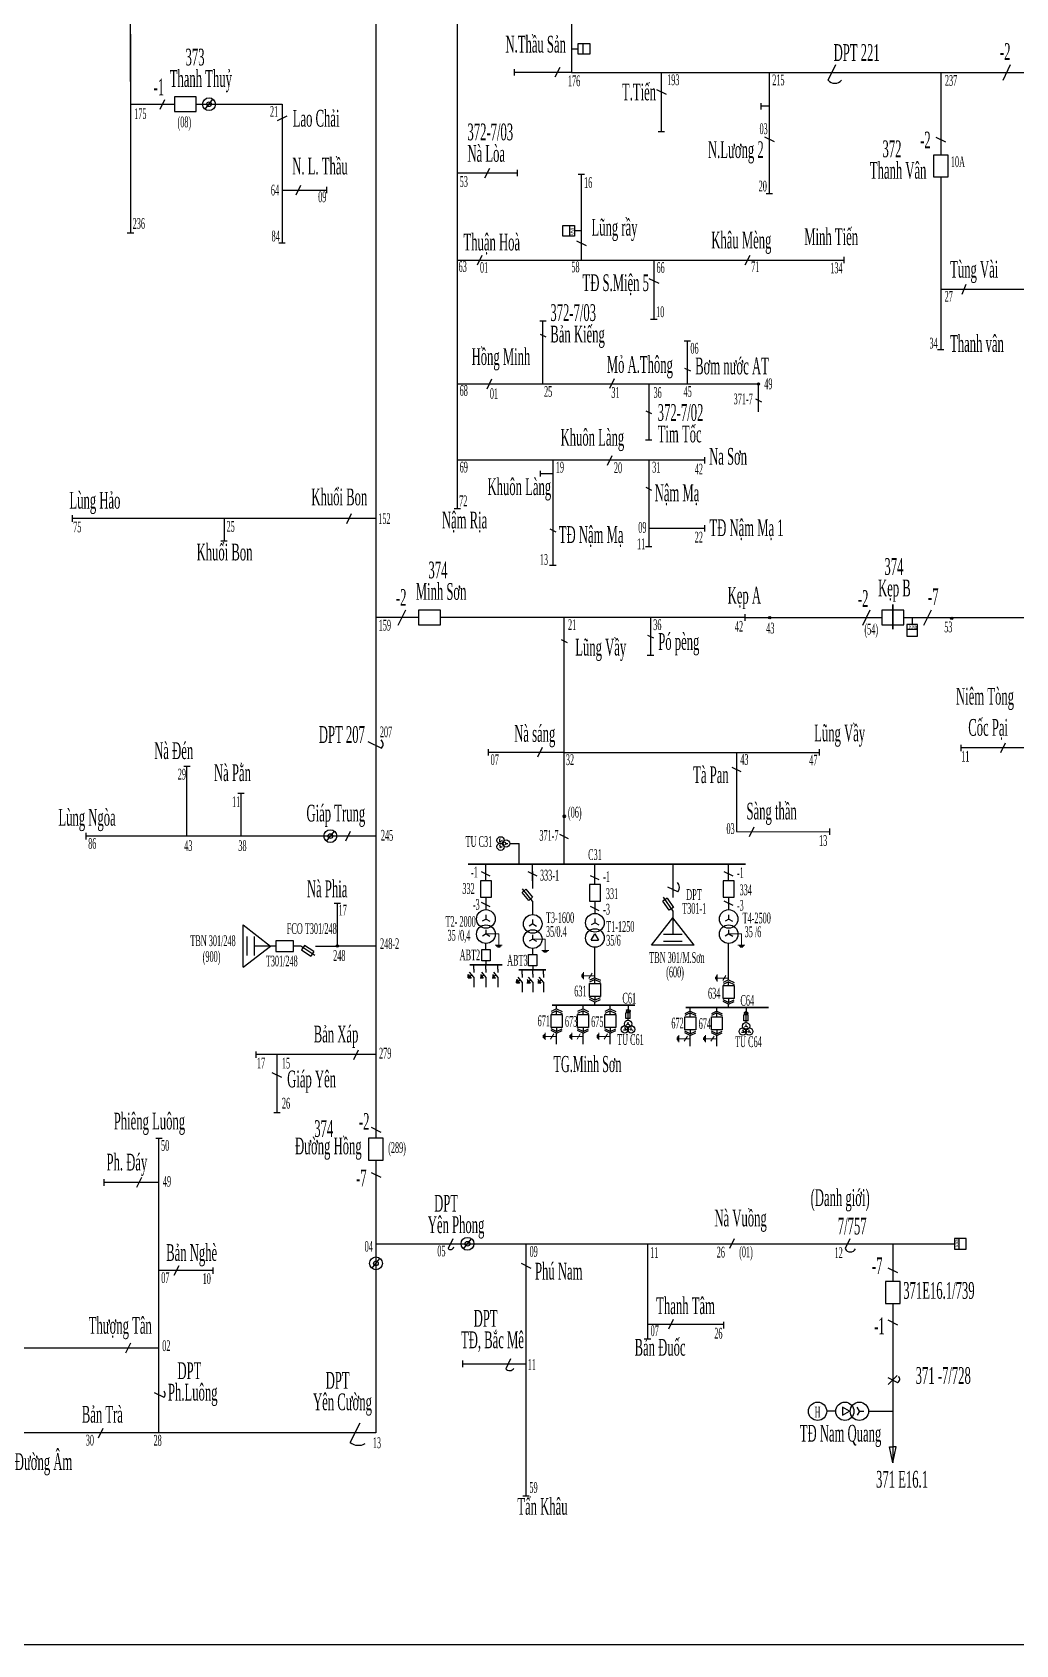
# Model space of a CAD drawing. Header units: inches. Extents: x 5954 to 16840, y 1852 to 5708.
# Drawn here: x 7157 to 7620, y 4028 to 4786 of the extents above; entities that cross this region are included whole.
import ezdxf

# ---------------------------------------------------------------- set-up
doc = ezdxf.new("R2010")
doc.units = ezdxf.units.IN
doc.header["$LTSCALE"] = 0.007
doc.header["$MEASUREMENT"] = 0
doc.layers.get('0').update_dxf_attribs({"color": 8, "lineweight": 25})
for name, color, linetype, lineweight in [('0.4+6kV', 6, 'Continuous', 25), ('DZ 35', 30, 'Continuous', 25), ('TC 110', 1, 'Continuous', 35), ('TC 35', 30, 'Continuous', 35), ('TC04', 6, 'Continuous', 35), ('Tiep dat', 7, 'Continuous', 15)]:
    doc.layers.add(name, color=color, linetype=linetype, lineweight=lineweight)
doc.layers.add('Chu', color=7, linetype='Continuous')
doc.layers.add('so', color=7, linetype='Continuous')
doc.styles.add('chu', font='times.ttf', dxfattribs={"width": 0.5, "height": 0.2})

msp = doc.modelspace()

# ---------------------------------------------------------------- hatches: boundary and pattern name
at = {"layer": '0.4+6kV'}
for points in [[(7363.75, 4341.2), (7363.05, 4342.03), (7362.35, 4342.87), (7362.25, 4341.37)], [(7369.45, 4341.2), (7368.75, 4342.03), (7368.06, 4342.87), (7367.96, 4341.37)], [(7375.14, 4341.2), (7374.44, 4342.03), (7373.74, 4342.87), (7373.64, 4341.37)], [(7386.54, 4338.87), (7385.84, 4339.71), (7385.14, 4340.54), (7385.04, 4339.04)], [(7391.49, 4338.87), (7390.79, 4339.71), (7390.09, 4340.54), (7389.99, 4339.04)], [(7396.53, 4338.87), (7395.84, 4339.71), (7395.14, 4340.54), (7395.04, 4339.04)]]:
    msp.add_hatch(color=256, dxfattribs=at).paths.add_polyline_path(points)
at = {"layer": 'DZ 35'}
for points in [[(7498.36, 4620.78, 1), (7499.44, 4620.78, 1)], [(7504.2, 4511.39, -1), (7504.2, 4510.31, -1)], [(7589.78, 4511.05, -1), (7589.78, 4509.97, -1)], [(7300.81, 4356.85, -1), (7300.81, 4355.77, -1)]]:
    msp.add_hatch(color=256, dxfattribs=at).paths.add_polyline_path(points)
at = {"layer": 'TC 35'}
msp.add_hatch(color=256, dxfattribs=at).paths.add_polyline_path([(7406.98, 4417.33, -1), (7408.06, 4417.33, -1)])

# ---------------------------------------------------------------- linework, layer by layer
at = {"color": 0}
msp.add_lwpolyline([(8371.67, 4027.59), (6031.74, 4027.59), (6031.74, 5707.54), (8371.67, 5707.54)], close=True, dxfattribs=at)
at = {"layer": '0.4+6kV', "color": 170, "ltscale": 0.06}
for p, q in [((7238.53, 4749.97), (7242.27, 4754.7)), ((7238.53, 4749.97), (7242.27, 4754.7)), ((7295.63, 4405.65), (7299.37, 4410.37)), ((7295.63, 4405.65), (7299.37, 4410.37)), ((7360.13, 4213.87), (7363.87, 4218.6)), ((7360.13, 4213.87), (7363.87, 4218.6)), ((7317.07, 4204.64), (7320.81, 4209.36)), ((7317.07, 4204.64), (7320.81, 4209.36))]:
    msp.add_line(p, q, dxfattribs=at)
at = {"layer": '0.4+6kV'}
for p, q in [((7377.38, 4406.58), (7377.18, 4406.7)), ((7377.18, 4405.33), (7377.18, 4406.7)), ((7377.18, 4405.33), (7378.36, 4406.02)), ((7377.57, 4403.04), (7377.18, 4403.72)), ((7377.57, 4403.04), (7377.18, 4402.35)), ((7377.57, 4403.04), (7378.36, 4403.04)), ((7378.36, 4406.02), (7378.11, 4406.16)), ((7370.81, 4361.99), (7369.06, 4360.98)), ((7370.81, 4361.99), (7370.81, 4364)), ((7370.81, 4361.99), (7372.56, 4360.98)), ((7420.2, 4359.08), (7421.94, 4362.1)), ((7421.94, 4362.1), (7423.69, 4359.08)), ((7485.01, 4361.97), (7483.27, 4360.96)), ((7485.01, 4361.97), (7485.01, 4363.99)), ((7485.01, 4361.97), (7486.76, 4360.96)), ((7370.66, 4354.68), (7370.66, 4357.54)), ((7392.69, 4359.57), (7390.94, 4358.56)), ((7392.69, 4359.57), (7392.69, 4361.59)), ((7392.69, 4359.57), (7394.44, 4358.56)), ((7392.69, 4352.35), (7392.69, 4355.21)), ((7420.2, 4359.08), (7423.69, 4359.08)), ((7421.94, 4341.42), (7421.94, 4355.7)), ((7484.86, 4354.66), (7484.86, 4357.52)), ((7484.86, 4340.39), (7484.86, 4354.66)), ((7364.95, 4345.37), (7364.95, 4347.49)), ((7370.66, 4349.3), (7370.66, 4347.49)), ((7370.66, 4345.37), (7370.66, 4347.49)), ((7376.34, 4345.37), (7376.34, 4347.49)), ((7392.69, 4346.97), (7392.69, 4345.16)), ((7362.25, 4341.37), (7362.35, 4342.87)), ((7362.25, 4341.37), (7363.75, 4341.2)), ((7362.35, 4342.87), (7363.05, 4342.03)), ((7362.82, 4344.01), (7364.95, 4341.45)), ((7363.05, 4342.03), (7363.75, 4341.2)), ((7363.07, 4342.05), (7363.88, 4342.73)), ((7364.95, 4345.37), (7364.95, 4343.78)), ((7364.95, 4341.45), (7364.95, 4337)), ((7367.96, 4341.37), (7369.45, 4341.2)), ((7368.06, 4342.87), (7368.75, 4342.03)), ((7368.52, 4344.01), (7370.66, 4341.45)), ((7368.75, 4342.03), (7369.45, 4341.2)), ((7368.77, 4342.05), (7369.59, 4342.73)), ((7370.66, 4345.37), (7370.66, 4343.78)), ((7370.66, 4341.45), (7370.66, 4337)), ((7373.64, 4341.37), (7375.14, 4341.2)), ((7373.74, 4342.87), (7374.44, 4342.03)), ((7374.21, 4344.01), (7376.34, 4341.45)), ((7374.44, 4342.03), (7375.14, 4341.2)), ((7374.46, 4342.05), (7375.28, 4342.73)), ((7376.34, 4345.37), (7376.34, 4343.78)), ((7376.34, 4341.45), (7376.34, 4337)), ((7385.04, 4339.04), (7385.14, 4340.54)), ((7385.14, 4340.54), (7385.84, 4339.71)), ((7385.61, 4341.68), (7387.74, 4339.13)), ((7385.84, 4339.71), (7386.54, 4338.87)), ((7385.86, 4339.72), (7386.68, 4340.4)), ((7387.74, 4343.04), (7387.74, 4345.17)), ((7387.74, 4343.04), (7387.74, 4341.45)), ((7390.09, 4340.54), (7390.79, 4339.71)), ((7390.56, 4341.68), (7392.69, 4339.13)), ((7390.79, 4339.71), (7391.49, 4338.87)), ((7390.81, 4339.72), (7391.62, 4340.4)), ((7392.69, 4343.04), (7392.69, 4345.17)), ((7392.69, 4343.04), (7392.69, 4341.45)), ((7395.14, 4340.54), (7395.84, 4339.71)), ((7395.61, 4341.68), (7397.74, 4339.13)), ((7395.84, 4339.71), (7396.53, 4338.87)), ((7395.85, 4339.72), (7396.67, 4340.4)), ((7397.74, 4343.04), (7397.74, 4345.17)), ((7397.74, 4343.04), (7397.74, 4341.45)), ((7421.94, 4341.42), (7419.36, 4340.17)), ((7421.94, 4340.56), (7419.36, 4339.31)), ((7421.94, 4341.42), (7424.52, 4340.17)), ((7421.94, 4338.75), (7421.94, 4340.56)), ((7421.94, 4340.56), (7424.52, 4339.31)), ((7484.86, 4340.39), (7482.28, 4339.14)), ((7484.86, 4339.52), (7482.28, 4338.27)), ((7484.86, 4340.39), (7487.44, 4339.14)), ((7484.86, 4337.72), (7484.86, 4339.52)), ((7484.86, 4339.52), (7487.44, 4338.27)), ((7385.04, 4339.04), (7386.54, 4338.87)), ((7387.74, 4339.13), (7387.74, 4334.67)), ((7389.99, 4339.04), (7391.49, 4338.87)), ((7392.69, 4339.13), (7392.69, 4334.67)), ((7395.04, 4339.04), (7396.53, 4338.87)), ((7397.74, 4339.13), (7397.74, 4334.67)), ((7421.94, 4330.82), (7419.36, 4332.07)), ((7421.94, 4332.63), (7421.94, 4330.82)), ((7421.94, 4330.82), (7424.52, 4332.07)), ((7403.88, 4326.71), (7401.3, 4325.46)), ((7403.88, 4325.85), (7401.3, 4324.6)), ((7403.88, 4326.71), (7403.88, 4328.47)), ((7403.88, 4326.71), (7406.46, 4325.46)), ((7403.88, 4324.04), (7403.88, 4325.85)), ((7403.88, 4325.85), (7406.46, 4324.6)), ((7416.39, 4326.71), (7413.81, 4325.46)), ((7416.39, 4325.85), (7413.81, 4324.6)), ((7416.39, 4326.71), (7416.39, 4328.47)), ((7416.39, 4326.71), (7418.96, 4325.46)), ((7416.39, 4325.85), (7418.96, 4324.6)), ((7416.39, 4324.04), (7416.39, 4325.85)), ((7421.94, 4329.96), (7419.36, 4331.21)), ((7421.94, 4329.96), (7424.52, 4331.21)), ((7421.94, 4328.47), (7421.94, 4329.96)), ((7429.15, 4326.71), (7426.58, 4325.46)), ((7429.15, 4325.85), (7426.58, 4324.6)), ((7429.15, 4326.71), (7429.15, 4328.47)), ((7429.15, 4326.71), (7431.73, 4325.46)), ((7429.15, 4325.85), (7431.73, 4324.6)), ((7429.15, 4324.04), (7429.15, 4325.85)), ((7437.54, 4326.5), (7436.48, 4325.98)), ((7437.54, 4325.89), (7436.48, 4325.37)), ((7436.5, 4322.19), (7436.5, 4324.92)), ((7438.59, 4324.92), (7436.5, 4324.92)), ((7437.54, 4328.47), (7437.54, 4326.5)), ((7437.54, 4326.5), (7438.61, 4325.98)), ((7437.54, 4325.89), (7438.61, 4325.37)), ((7437.54, 4321.41), (7437.54, 4325.89)), ((7438.59, 4322.19), (7438.59, 4324.92)), ((7466.79, 4325.68), (7464.22, 4324.43)), ((7466.79, 4324.81), (7464.22, 4323.56)), ((7466.79, 4325.68), (7466.79, 4327.43)), ((7466.79, 4325.68), (7469.37, 4324.43)), ((7466.79, 4323.01), (7466.79, 4324.81)), ((7466.79, 4324.81), (7469.37, 4323.56)), ((7479.3, 4325.68), (7476.73, 4324.43)), ((7479.3, 4324.81), (7476.73, 4323.56)), ((7479.3, 4325.68), (7479.3, 4327.43)), ((7479.3, 4325.68), (7481.88, 4324.43)), ((7479.3, 4324.81), (7481.88, 4323.56)), ((7479.3, 4323.01), (7479.3, 4324.81)), ((7484.86, 4329.79), (7482.28, 4331.04)), ((7484.86, 4328.92), (7482.28, 4330.17)), ((7484.86, 4331.59), (7484.86, 4329.79)), ((7484.86, 4329.79), (7487.44, 4331.04)), ((7484.86, 4328.92), (7487.44, 4330.17)), ((7484.86, 4327.43), (7484.86, 4328.92)), ((7493.05, 4325.46), (7491.99, 4324.94)), ((7493.05, 4324.85), (7491.99, 4324.34)), ((7493.05, 4327.43), (7493.05, 4325.46)), ((7493.05, 4325.46), (7494.12, 4324.94)), ((7493.05, 4324.85), (7494.12, 4324.34)), ((7493.05, 4320.37), (7493.05, 4324.85)), ((7403.88, 4316.11), (7401.3, 4317.36)), ((7403.88, 4315.25), (7401.3, 4316.5)), ((7403.88, 4317.92), (7403.88, 4316.11)), ((7403.88, 4316.11), (7406.46, 4317.36)), ((7403.88, 4315.25), (7406.46, 4316.5)), ((7416.39, 4316.11), (7413.81, 4317.36)), ((7416.39, 4315.25), (7413.81, 4316.5)), ((7416.39, 4317.92), (7416.39, 4316.11)), ((7416.39, 4316.11), (7418.96, 4317.36)), ((7416.39, 4315.25), (7418.96, 4316.5)), ((7429.15, 4316.11), (7426.58, 4317.36)), ((7429.15, 4315.25), (7426.58, 4316.5)), ((7429.15, 4317.92), (7429.15, 4316.11)), ((7429.15, 4316.11), (7431.73, 4317.36)), ((7429.15, 4315.25), (7431.73, 4316.5)), ((7436.74, 4316.72), (7435.37, 4316.72)), ((7436.05, 4317.9), (7435.91, 4317.65)), ((7436.74, 4316.72), (7436.05, 4317.9)), ((7438.59, 4322.19), (7436.5, 4322.19)), ((7437.54, 4319.69), (7436.86, 4319.3)), ((7437.29, 4316.93), (7437.17, 4316.72)), ((7437.54, 4319.69), (7437.54, 4320.48)), ((7437.54, 4319.69), (7438.23, 4319.3)), ((7439.03, 4317.11), (7438.35, 4316.72)), ((7439.03, 4317.11), (7439.03, 4317.9)), ((7439.03, 4317.11), (7439.72, 4316.72)), ((7466.79, 4316.88), (7466.79, 4315.07)), ((7479.3, 4316.88), (7479.3, 4315.07)), ((7491.57, 4316.87), (7491.42, 4316.61)), ((7492.25, 4315.68), (7491.57, 4316.87)), ((7492.01, 4321.16), (7492.01, 4323.88)), ((7494.1, 4323.88), (7492.01, 4323.88)), ((7494.1, 4321.16), (7492.01, 4321.16)), ((7493.05, 4318.65), (7492.37, 4318.26)), ((7493.05, 4318.65), (7493.05, 4319.44)), ((7493.05, 4318.65), (7493.74, 4318.26)), ((7494.1, 4321.16), (7494.1, 4323.88)), ((7494.54, 4316.08), (7494.54, 4316.87)), ((7403.88, 4310.21), (7403.88, 4315.25)), ((7416.39, 4310.21), (7416.39, 4315.25)), ((7429.15, 4310.21), (7429.15, 4315.25)), ((7466.79, 4315.07), (7464.22, 4316.33)), ((7466.79, 4314.21), (7464.22, 4315.46)), ((7466.79, 4315.07), (7469.37, 4316.33)), ((7466.79, 4314.21), (7469.37, 4315.46)), ((7466.79, 4309.17), (7466.79, 4314.21)), ((7479.3, 4315.07), (7476.73, 4316.33)), ((7479.3, 4314.21), (7476.73, 4315.46)), ((7479.3, 4315.07), (7481.88, 4316.33)), ((7479.3, 4314.21), (7481.88, 4315.46)), ((7479.3, 4309.17), (7479.3, 4314.21)), ((7492.25, 4315.68), (7490.88, 4315.68)), ((7492.8, 4315.89), (7492.68, 4315.68)), ((7494.54, 4316.08), (7493.86, 4315.68)), ((7494.54, 4316.08), (7495.23, 4315.68)), ((7535.24, 4137.43), (7530.99, 4137.43)), ((7538.46, 4139.3), (7538.46, 4135.57)), ((7541.68, 4137.43), (7538.46, 4139.3)), ((7538.46, 4135.57), (7541.68, 4137.43))]:
    msp.add_line(p, q, dxfattribs=at)
for points in [[(7368.72, 4354.68), (7372.59, 4354.68), (7372.59, 4349.3), (7368.72, 4349.3)], [(7390.75, 4352.35), (7394.63, 4352.35), (7394.63, 4346.97), (7390.75, 4346.97)], [(7419.36, 4338.75), (7424.52, 4338.75), (7424.52, 4332.63), (7419.36, 4332.63)], [(7482.28, 4337.72), (7487.44, 4337.72), (7487.44, 4331.59), (7482.28, 4331.59)], [(7401.3, 4324.04), (7406.46, 4324.04), (7406.46, 4317.92), (7401.3, 4317.92)], [(7413.81, 4324.04), (7418.96, 4324.04), (7418.96, 4317.92), (7413.81, 4317.92)], [(7426.58, 4324.04), (7431.73, 4324.04), (7431.73, 4317.92), (7426.58, 4317.92)], [(7464.22, 4323.01), (7469.37, 4323.01), (7469.37, 4316.88), (7464.22, 4316.88)], [(7476.73, 4323.01), (7481.88, 4323.01), (7481.88, 4316.88), (7476.73, 4316.88)]]:
    msp.add_lwpolyline(points, close=True, dxfattribs=at)
at = {"layer": '0.4+6kV', "color": 170, "ltscale": 0.06}
for centre, radius in [((7240.4, 4752.34), 3.02), ((7240.4, 4752.34), 3.02), ((7240.4, 4752.34), 1.11), ((7297.5, 4408.01), 3.02), ((7297.5, 4408.01), 3.02), ((7297.5, 4408.01), 1.11), ((7362, 4216.23), 3.02), ((7362, 4216.23), 3.02), ((7362, 4216.23), 1.11), ((7318.94, 4207), 3.02), ((7318.94, 4207), 3.02), ((7318.94, 4207), 1.11)]:
    msp.add_circle(centre, radius, dxfattribs=at)
at = {"layer": '0.4+6kV'}
for centre, radius in [((7377.57, 4406.02), 1.72), ((7377.57, 4403.04), 1.72), ((7370.66, 4361.9), 4.38), ((7392.69, 4359.57), 4.38), ((7421.94, 4360.08), 4.38), ((7484.86, 4361.88), 4.38), ((7436.05, 4317.11), 1.72), ((7437.54, 4319.69), 1.72), ((7439.03, 4317.11), 1.72), ((7491.57, 4316.08), 1.72), ((7493.05, 4318.65), 1.72), ((7494.54, 4316.08), 1.72), ((7526.69, 4137.43), 4.3), ((7526.69, 4137.43), 4.3), ((7539.53, 4137.43), 4.3)]:
    msp.add_circle(centre, radius, dxfattribs=at)
at = {"layer": 'DZ 35'}
for p, q in [((7203.44, 4763.1), (7203.44, 5301.41)), ((7410.93, 5295.85), (7410.93, 4767.33)), ((7318.94, 5222.31), (7318.94, 4265.87)), ((7357.19, 4936.14), (7357.19, 4742.06)), ((7203.44, 4785.23), (7203.44, 4691.69)), ((7416.33, 4780.83), (7416.33, 4775.87)), ((7410.93, 4778.35), (7414.13, 4778.35)), ((7383.91, 4768.84), (7383.91, 4765.82)), ((7410.92, 4767.33), (7383.91, 4767.33)), ((7405.37, 4769.62), (7403.14, 4765.04)), ((7410.93, 4767.33), (7626.98, 4767.32)), ((7453.14, 4767.33), (7453.14, 4739.46)), ((7503.95, 4767.33), (7503.95, 4710.41)), ((7531.7, 4763.66), (7535.26, 4770.99)), ((7584.65, 4767.32), (7584.65, 4728.43)), ((7613.94, 4763.65), (7617.5, 4770.99)), ((7450.85, 4759.21), (7455.43, 4756.99)), ((7203.44, 4752.34), (7224.1, 4752.34)), ((7217.41, 4750.04), (7219.63, 4754.63)), ((7234.41, 4752.34), (7274.78, 4752.34)), ((7274.78, 4752.34), (7274.78, 4687)), ((7500.09, 4749.86), (7500.09, 4752.88)), ((7503.95, 4751.37), (7500.09, 4751.37)), ((7277.07, 4746.67), (7272.49, 4744.45)), ((7357.19, 4742.06), (7357.19, 4562.1)), ((7451.63, 4739.46), (7454.65, 4739.46)), ((7501.66, 4736.96), (7506.24, 4734.74)), ((7582.36, 4736.91), (7586.94, 4734.68)), ((7357.19, 4720), (7385.5, 4720)), ((7370.23, 4717.71), (7372.46, 4722.29)), ((7385.5, 4718.49), (7385.5, 4721.51)), ((7414.06, 4719.4), (7417.08, 4719.4)), ((7415.57, 4679.04), (7415.57, 4719.4)), ((7274.78, 4711.93), (7295.75, 4711.93)), ((7281.44, 4709.64), (7283.66, 4714.22)), ((7295.75, 4710.42), (7295.75, 4713.44)), ((7584.65, 4718.12), (7584.65, 4636.92)), ((7502.44, 4710.41), (7505.46, 4710.41)), ((7204.95, 4691.69), (7201.92, 4691.69)), ((7410.16, 4690.25), (7410.16, 4695.21)), ((7415.57, 4692.73), (7412.37, 4692.73)), ((7276.29, 4687), (7273.27, 4687)), ((7366.71, 4676.74), (7368.93, 4681.33)), ((7413.28, 4688.14), (7417.86, 4685.92)), ((7492.69, 4676.74), (7494.91, 4681.33)), ((7357.19, 4679.04), (7415.57, 4679.04)), ((7415.57, 4679.04), (7539.01, 4679.04)), ((7449.66, 4679.04), (7449.66, 4651.17)), ((7539.01, 4680.55), (7539.01, 4677.52)), ((7447.37, 4670.34), (7451.95, 4668.11)), ((7594.78, 4662.99), (7596.6, 4667.75)), ((7584.65, 4665.37), (7726.35, 4665.37)), ((7395.99, 4650.5), (7399.01, 4650.5)), ((7397.5, 4620.78), (7397.5, 4650.5)), ((7448.15, 4651.17), (7451.17, 4651.17)), ((7396.13, 4644.21), (7398.87, 4642.87)), ((7463.96, 4640.96), (7466.99, 4640.96)), ((7465.47, 4620.78), (7465.47, 4640.96)), ((7583.14, 4636.92), (7586.16, 4636.92)), ((7464.1, 4628.17), (7466.85, 4626.83)), ((7357.19, 4620.78), (7498.9, 4620.78)), ((7371.3, 4618.49), (7373.52, 4623.07)), ((7428.9, 4618.74), (7431.12, 4623.32)), ((7447.26, 4620.78), (7447.26, 4594.5)), ((7498.9, 4607.64), (7498.9, 4620.78)), ((7497.52, 4613.74), (7500.27, 4612.4)), ((7445.89, 4608.1), (7448.64, 4606.76)), ((7445.75, 4594.5), (7448.78, 4594.5)), ((7473.45, 4584.81), (7357.19, 4584.81)), ((7402.15, 4584.81), (7402.15, 4535.41)), ((7427.9, 4582.52), (7430.13, 4587.1)), ((7447.26, 4584.81), (7447.26, 4544.23)), ((7473.45, 4586.32), (7473.45, 4583.3)), ((7396.23, 4579.82), (7396.23, 4577.22)), ((7401.92, 4578.52), (7396.23, 4578.52)), ((7445.89, 4572.13), (7448.64, 4570.8)), ((7305.24, 4555.15), (7307.46, 4559.74)), ((7355.68, 4562.1), (7358.7, 4562.1)), ((7175.96, 4558.96), (7175.96, 4555.93)), ((7318.94, 4557.45), (7175.96, 4557.45)), ((7247.45, 4557.45), (7247.45, 4546.74)), ((7400.78, 4552.51), (7403.53, 4551.18)), ((7473.45, 4552.76), (7447.26, 4552.76)), ((7473.45, 4554.27), (7473.45, 4551.25)), ((7248.96, 4546.74), (7245.94, 4546.74)), ((7445.75, 4544.23), (7448.78, 4544.23)), ((7400.64, 4535.41), (7403.66, 4535.41)), ((7329.36, 4507.18), (7332.92, 4514.51)), ((7547.91, 4507.18), (7551.47, 4514.51)), ((7576.72, 4507.18), (7580.28, 4514.51)), ((7338.98, 4510.85), (7318.94, 4510.85)), ((7492.6, 4510.85), (7349.3, 4510.85)), ((7407.52, 4447.39), (7407.52, 4510.85)), ((7448.09, 4510.85), (7448.09, 4492.95)), ((7492.6, 4509.34), (7492.6, 4512.36)), ((7492.6, 4510.85), (7556.95, 4510.85)), ((7567.26, 4510.85), (7757.49, 4510.85)), ((7571.19, 4510.85), (7571.19, 4507.64)), ((7406.14, 4500.45), (7408.89, 4499.12)), ((7446.71, 4502.56), (7449.46, 4501.23)), ((7568.71, 4505.44), (7573.67, 4505.44)), ((7449.6, 4492.95), (7446.58, 4492.95)), ((7315.14, 4452.51), (7321.57, 4449.46)), ((7371.71, 4448.9), (7371.71, 4445.88)), ((7407.52, 4447.39), (7371.71, 4447.39)), ((7397.17, 4449.68), (7394.94, 4445.1)), ((7407.52, 4447.39), (7527.59, 4447.39)), ((7407.52, 4394.86), (7407.52, 4447.39)), ((7488.62, 4447.39), (7488.62, 4410.11)), ((7527.59, 4445.88), (7527.59, 4448.9)), ((7594.07, 4451.02), (7594.07, 4448)), ((7625.78, 4449.51), (7594.07, 4449.51)), ((7614.9, 4451.8), (7612.68, 4447.22)), ((7228.48, 4440.85), (7231.5, 4440.85)), ((7229.99, 4408.01), (7229.99, 4440.85)), ((7490.68, 4438.22), (7486.56, 4440.22)), ((7253.95, 4428.19), (7256.97, 4428.19)), ((7255.46, 4408.01), (7255.46, 4428.19)), ((7407.52, 4404.19), (7407.52, 4421.12)), ((7182.65, 4406.5), (7182.65, 4409.52)), ((7318.94, 4408.01), (7182.65, 4408.01)), ((7304.78, 4405.72), (7307, 4410.3)), ((7409.58, 4406.7), (7405.46, 4408.71)), ((7488.62, 4410.11), (7532.48, 4410.09)), ((7494.71, 4407.81), (7496.94, 4412.4)), ((7532.48, 4408.58), (7532.48, 4411.6)), ((7380.15, 4404.53), (7379.75, 4405.21)), ((7380.15, 4404.53), (7379.75, 4403.84)), ((7380.15, 4404.53), (7380.94, 4404.53)), ((7381.87, 4404.53), (7386.35, 4404.53)), ((7386.35, 4394.89), (7386.35, 4404.55)), ((7370.66, 4387), (7370.66, 4394.89)), ((7392.63, 4386.97), (7392.63, 4394.86)), ((7421.94, 4385.19), (7421.94, 4394.87)), ((7458.61, 4394.86), (7458.61, 4379.06)), ((7484.86, 4386.99), (7484.86, 4394.88)), ((7372.72, 4389.18), (7368.59, 4391.18)), ((7394.7, 4389.18), (7390.57, 4391.18)), ((7392.63, 4391.38), (7392.63, 4383.42)), ((7424.01, 4387.4), (7419.88, 4389.4)), ((7486.92, 4389.19), (7482.8, 4391.19)), ((7370.66, 4379.27), (7370.66, 4373.44)), ((7392.63, 4377.45), (7387.81, 4383.2)), ((7392.63, 4377.45), (7392.63, 4371.11)), ((7421.94, 4377.45), (7421.94, 4371.62)), ((7460.9, 4381.81), (7456.32, 4384.04)), ((7486.92, 4375.34), (7482.8, 4377.34)), ((7484.86, 4379.25), (7484.86, 4373.42)), ((7299.3, 4376.49), (7302.32, 4376.49)), ((7300.81, 4356.31), (7300.81, 4376.49)), ((7372.72, 4374.75), (7368.59, 4376.75)), ((7370.71, 4369.02), (7370.71, 4371.04)), ((7424.01, 4372.94), (7419.88, 4374.94)), ((7448.6, 4356.74), (7458.61, 4369.6)), ((7458.61, 4372.72), (7458.61, 4361.92)), ((7468.62, 4356.74), (7458.61, 4369.6)), ((7484.91, 4369.01), (7484.91, 4371.02)), ((7256.44, 4346.29), (7256.44, 4366.31)), ((7256.44, 4366.31), (7269.31, 4356.3)), ((7370.71, 4369.02), (7368.96, 4368.01)), ((7370.71, 4369.02), (7372.46, 4368.01)), ((7392.74, 4366.69), (7391, 4365.68)), ((7392.74, 4366.69), (7392.74, 4368.71)), ((7392.74, 4366.69), (7394.49, 4365.68)), ((7422, 4367.21), (7420.25, 4366.2)), ((7422, 4367.21), (7422, 4369.22)), ((7422, 4367.21), (7423.74, 4366.2)), ((7484.91, 4369.01), (7483.17, 4368)), ((7484.91, 4369.01), (7486.66, 4368)), ((7256.44, 4346.29), (7269.31, 4356.3)), ((7258.25, 4360.72), (7258.25, 4351.89)), ((7261.62, 4360.72), (7261.62, 4351.89)), ((7271.77, 4356.3), (7261.62, 4356.3)), ((7283.57, 4356.3), (7280.15, 4356.3)), ((7318.94, 4356.31), (7300.81, 4356.31)), ((7468.62, 4356.74), (7448.6, 4356.74)), ((7454.2, 4361.92), (7463.03, 4361.92)), ((7454.2, 4358.55), (7463.03, 4358.55)), ((7262.65, 4303.71), (7262.65, 4306.74)), ((7318.94, 4305.23), (7262.65, 4305.23)), ((7272.36, 4305.23), (7272.36, 4277.9)), ((7308.58, 4302.93), (7310.8, 4307.52)), ((7274.65, 4294.46), (7270.07, 4296.68)), ((7273.87, 4277.9), (7270.85, 4277.9)), ((7316.65, 4271.03), (7321.23, 4268.81)), ((7218.34, 4265.8), (7215.32, 4265.8)), ((7216.83, 4127.26), (7216.83, 4265.8)), ((7316.65, 4249.82), (7321.23, 4247.6)), ((7318.94, 4255.56), (7318.94, 4127.26)), ((7191.11, 4243.55), (7191.11, 4246.57)), ((7216.83, 4245.06), (7191.11, 4245.06)), ((7208.58, 4247.35), (7206.35, 4242.77)), ((7355.11, 4218.52), (7352.88, 4213.94)), ((7487.5, 4218.52), (7485.28, 4213.94)), ((7541.9, 4218.52), (7539.68, 4213.94)), ((7593.37, 4213.76), (7593.37, 4218.71)), ((7318.94, 4216.23), (7446.81, 4216.23)), ((7389.47, 4216.23), (7389.47, 4097.53)), ((7446.69, 4216.23), (7446.69, 4171.37)), ((7446.69, 4216.23), (7587.97, 4216.23)), ((7562.05, 4216.23), (7562.05, 4198.46)), ((7587.97, 4216.23), (7591.17, 4216.23)), ((7242.32, 4203.63), (7216.83, 4203.63)), ((7226.12, 4205.92), (7223.9, 4201.34)), ((7242.32, 4202.12), (7242.32, 4205.14)), ((7387.18, 4207.04), (7391.76, 4204.81)), ((7559.76, 4204.96), (7564.35, 4202.74)), ((7562.05, 4188.14), (7562.05, 4152.15)), ((7562.05, 4188.14), (7562.05, 4113.2)), ((7458.77, 4180.59), (7456.55, 4176.01)), ((7559.76, 4180.4), (7564.35, 4178.17)), ((7482.45, 4178.3), (7446.69, 4178.3)), ((7482.45, 4179.45), (7482.45, 4176.43)), ((7216.83, 4167.11), (7105.99, 4167.11)), ((7203.39, 4169.4), (7201.17, 4164.82)), ((7448.2, 4171.37), (7445.18, 4171.37)), ((7359.68, 4161.28), (7359.68, 4158.25)), ((7359.68, 4159.77), (7389.47, 4159.77)), ((7382.26, 4162.06), (7380.04, 4157.47)), ((7559.76, 4153.26), (7564.35, 4151.04)), ((7214.54, 4146.22), (7219.12, 4144)), ((7546.38, 4137.43), (7545.3, 4139.3)), ((7546.38, 4137.43), (7545.3, 4135.57)), ((7546.38, 4137.43), (7548.53, 4137.43)), ((7550.67, 4137.43), (7554.46, 4137.43)), ((7554.46, 4137.43), (7562.05, 4137.43)), ((7318.94, 4127.26), (7049.14, 4127.26)), ((7188.34, 4124.96), (7190.56, 4129.55)), ((7306.87, 4122.72), (7311.5, 4132)), ((7562.05, 4113.2), (7560.5, 4120.76)), ((7560.5, 4120.76), (7562.05, 4120.76)), ((7563.61, 4120.76), (7562.05, 4120.76)), ((7562.05, 4113.2), (7563.61, 4120.76)), ((7390.98, 4097.53), (7387.96, 4097.53))]:
    msp.add_line(p, q, dxfattribs=at)
at = {"layer": 'DZ 35', "ltscale": 0.06}
for p, q in [((7456.83, 4373.11), (7453.91, 4377.4)), ((7455.97, 4378.8), (7453.92, 4377.4)), ((7454.08, 4379.33), (7458.61, 4372.72)), ((7455.97, 4378.8), (7458.89, 4374.51)), ((7458.89, 4374.51), (7456.83, 4373.11)), ((7290.19, 4351.78), (7283.57, 4356.3)), ((7285.36, 4356.59), (7283.96, 4354.53)), ((7283.96, 4354.53), (7288.26, 4351.61)), ((7289.66, 4353.67), (7285.36, 4356.59)), ((7290.42, 4356.31), (7300.81, 4356.31)), ((7289.66, 4353.67), (7288.26, 4351.61))]:
    msp.add_line(p, q, dxfattribs=at)
at = {"layer": 'DZ 35'}
for points in [[(7414.13, 4775.87), (7414.13, 4780.83), (7419.63, 4780.83), (7419.63, 4775.87)], [(7224.1, 4748.9), (7234.41, 4748.9), (7234.41, 4755.77), (7224.1, 4755.77)], [(7581.21, 4728.43), (7581.21, 4718.12), (7588.09, 4718.12), (7588.09, 4728.43)], [(7412.37, 4695.21), (7412.37, 4690.25), (7406.87, 4690.25), (7406.87, 4695.21)], [(7338.98, 4507.41), (7349.3, 4507.41), (7349.3, 4514.29), (7338.98, 4514.29)], [(7556.95, 4507.41), (7567.26, 4507.41), (7567.26, 4514.28), (7556.95, 4514.28)], [(7573.67, 4507.64), (7568.71, 4507.64), (7568.71, 4502.15), (7573.67, 4502.15)], [(7368.08, 4387), (7368.08, 4379.27), (7373.23, 4379.27), (7373.23, 4387)], [(7419.36, 4385.19), (7419.36, 4377.45), (7424.52, 4377.45), (7424.52, 4385.19)], [(7482.28, 4386.99), (7482.28, 4379.25), (7487.44, 4379.25), (7487.44, 4386.99)], [(7387.69, 4381.53), (7389.48, 4383.03), (7392.64, 4379.26), (7390.85, 4377.76)], [(7315.5, 4265.87), (7315.5, 4255.56), (7322.38, 4255.56), (7322.38, 4265.87)], [(7591.17, 4218.71), (7591.17, 4213.76), (7596.67, 4213.76), (7596.67, 4218.71)], [(7565.49, 4188.14), (7565.49, 4198.46), (7558.62, 4198.46), (7558.62, 4188.14)]]:
    msp.add_lwpolyline(points, close=True, dxfattribs=at)
at = {"layer": 'DZ 35', "ltscale": 0.06}
msp.add_lwpolyline([(7280.15, 4353.79), (7280.15, 4358.82), (7271.77, 4358.82), (7271.77, 4353.79)], close=True, dxfattribs=at)
at = {"layer": 'DZ 35'}
for centre, radius in [((7498.9, 4620.78), 0.54), ((7504.2, 4510.85), 0.54), ((7589.78, 4510.51), 0.54), ((7380.15, 4404.53), 1.72), ((7370.66, 4369.05), 4.38), ((7392.69, 4366.72), 4.38), ((7421.94, 4367.24), 4.38), ((7484.86, 4369.04), 4.38), ((7300.81, 4356.31), 0.54), ((7546.38, 4137.43), 4.3)]:
    msp.add_circle(centre, radius, dxfattribs=at)
for centre, radius, start, end in [((7534.84, 4766.24), 4.07, 219.47582, 319.60591), ((7319.69, 4451.27), 2.61, 316.15775, 49.24724), ((7458.55, 4383.96), 3.18, 317.74515, 45.45338), ((7354.01, 4215.01), 1.55, 223.41193, 349.32824), ((7542.11, 4215.04), 2.67, 204.2489, 334.5553), ((7381.86, 4158.92), 2.33, 218.3682, 325.28667), ((7563.79, 4152.5), 1.56, 290.77373, 50.3648), ((7217.8, 4145.46), 1.97, 312.10501, 43.50873), ((7310.68, 4127.52), 6.12, 231.54916, 300.68247)]:
    msp.add_arc(centre, radius, start, end, dxfattribs=at)
at = {"layer": 'TC 110', "color": 1}
for p, q in [((7562.11, 4517.02), (7562.11, 4505.39)), ((7564.18, 4154.22), (7559.93, 4150.08))]:
    msp.add_line(p, q, dxfattribs=at)
at = {"layer": 'TC 35'}
msp.add_line((7362.38, 4394.89), (7492.78, 4394.85), dxfattribs=at)
msp.add_circle((7407.52, 4417.33), 0.54, dxfattribs=at)
at = {"layer": 'TC04'}
for p, q in [((7363.16, 4347.49), (7378.27, 4347.49)), ((7386.14, 4345.17), (7398.8, 4345.17)), ((7401.79, 4328.47), (7440.75, 4328.47)), ((7464.71, 4327.43), (7503.67, 4327.43))]:
    msp.add_line(p, q, dxfattribs=at)
at = {"layer": 'Tiep dat'}
for p, q in [((7376.68, 4361.99), (7370.81, 4361.99)), ((7376.68, 4361.99), (7376.68, 4356.66)), ((7490.89, 4361.97), (7485.01, 4361.97)), ((7490.89, 4361.97), (7490.89, 4356.64)), ((7378.33, 4356.66), (7375.04, 4356.66)), ((7377.81, 4356.21), (7375.56, 4356.21)), ((7377.3, 4355.77), (7376.06, 4355.77)), ((7398.56, 4359.57), (7392.69, 4359.57)), ((7398.56, 4359.57), (7398.56, 4354.24)), ((7492.53, 4356.64), (7489.24, 4356.64)), ((7492.01, 4356.19), (7489.76, 4356.19)), ((7491.5, 4355.76), (7490.27, 4355.76)), ((7400.21, 4354.24), (7396.92, 4354.24)), ((7399.69, 4353.79), (7397.44, 4353.79)), ((7399.18, 4353.35), (7397.94, 4353.35)), ((7415.73, 4341.68), (7415.73, 4342.92)), ((7416.16, 4341.18), (7416.16, 4343.43)), ((7416.61, 4340.66), (7416.61, 4343.94)), ((7421.94, 4342.3), (7416.61, 4342.3)), ((7420.62, 4343.5), (7419.16, 4341.1)), ((7478.64, 4340.64), (7478.64, 4341.88)), ((7479.08, 4340.14), (7479.08, 4342.39)), ((7479.53, 4339.62), (7479.53, 4342.91)), ((7484.86, 4341.26), (7479.53, 4341.26)), ((7483.53, 4342.46), (7482.07, 4340.06)), ((7397.66, 4313.14), (7397.66, 4314.38)), ((7398.1, 4312.63), (7398.1, 4314.88)), ((7398.55, 4312.11), (7398.55, 4315.4)), ((7403.88, 4313.76), (7398.55, 4313.76)), ((7402.56, 4314.96), (7401.09, 4312.56)), ((7410.17, 4313.14), (7410.17, 4314.38)), ((7410.61, 4312.63), (7410.61, 4314.88)), ((7411.06, 4312.11), (7411.06, 4315.4)), ((7416.39, 4313.76), (7411.06, 4313.76)), ((7415.06, 4314.96), (7413.6, 4312.56)), ((7422.94, 4313.14), (7422.94, 4314.38)), ((7423.38, 4312.63), (7423.38, 4314.88)), ((7423.83, 4312.11), (7423.83, 4315.4)), ((7429.15, 4313.76), (7423.83, 4313.76)), ((7427.83, 4314.96), (7426.37, 4312.56)), ((7460.58, 4312.1), (7460.58, 4313.34)), ((7461.02, 4311.59), (7461.02, 4313.84)), ((7461.47, 4311.08), (7461.47, 4314.36)), ((7466.79, 4312.72), (7461.47, 4312.72)), ((7465.47, 4313.92), (7464.01, 4311.52)), ((7473.09, 4312.1), (7473.09, 4313.34)), ((7473.53, 4311.59), (7473.53, 4313.84)), ((7473.98, 4311.08), (7473.98, 4314.36)), ((7479.3, 4312.72), (7473.98, 4312.72)), ((7477.98, 4313.92), (7476.52, 4311.52))]:
    msp.add_line(p, q, dxfattribs=at)

# ---------------------------------------------------------------- texts
at = {"layer": 'Chu', "style": 'chu', "width": 0.5}
for s, height, p in [(' DPT 221', 7.882, (7532.76, 4772.71)), ('-2', 7.882, (7612.51, 4773.17)), ('-1', 7.882, (7214.37, 4756.51)), ('-2', 7.882, (7574.93, 4731.55)), ('Khuôn Làng', 7.882, (7405.79, 4591.7)), ('Khuôn Làng', 7.882, (7371.43, 4568.47)), ('-2', 7.882, (7545.67, 4515.86)), ('-7', 7.882, (7578.65, 4516.69)), ('KWh', 1.79, (7569.87, 4505.63)), ('DPT 207', 7.882, (7292.07, 4451.87))]:
    msp.add_text(s, height=height, dxfattribs=at).set_placement(p)
for s, height, rotation, p in [('KWh', 1.79, 90, (7593.21, 4214.88)), ('-7', 7.882, 360, (7552.29, 4201.99)), ('-1', 7.882, 360, (7553.3, 4173.66))]:
    msp.add_text(s, height=height, rotation=rotation, dxfattribs=at).set_placement(p)
at = {"layer": 'Chu', "style": 'chu'}
for s, insert, char_height, width, attachment_point, line_spacing_factor in [('N.Thầu Sản', (7379.86, 4784.54), 7.882, 31.5975, 1, 0.769231), ('     373 \\PThanh Thuỷ', (7221.92, 4778.47), 7.882, 34.5215, 1, 0.769231), ('T.Tiến', (7434.67, 4762.03), 7.882, 34.5215, 1, 0.769231), ('Lao Chải', (7279.79, 4749.67), 7.882, 34.5215, 1, 0.769231), ('372-7/03\\PNà Lòa', (7361.98, 4743.24), 7.882, 34.5215, 1, 0.769231), ('N.Lương 2', (7475.13, 4734.9), 7.882, 34.5215, 1, 0.769231), ('    372\\PThanh Vân', (7551.29, 4735.28), 7.882, 34.5215, 1, 0.769231), ('N. L. Thầu', (7279.56, 4727.17), 7.882, 34.5215, 1, 0.769231), ('Lũng rầy', (7420.33, 4698.4), 7.882, 34.5215, 1, 0.769231), ('Thuận Hoà', (7360.12, 4691.42), 7.882, 34.5215, 1, 0.769231), ('Khâu Mèng', (7476.7, 4692.36), 7.882, 34.5215, 1, 0.769231), ('Minh Tiến', (7520.46, 4693.94), 7.882, 34.5215, 1, 0.769231), ('{\\fTimes New Roman|b0|i0|c0|p18;Tùng Vài\\fTimes New Roman|b0|i0|c238|p18;}', (7589.06, 4678.64), 7.8819, 34.5215, 1, 0.769231), ('T{\\fTimes New Roman|b0|i0|c238|p18;Đ} S.Miện 5', (7416.12, 4672.32), 7.8819, 34.5215, 1, 0.769231), ('372-7/03\\PBản Kiếng', (7400.98, 4658.24), 7.882, 34.5215, 1, 0.769231), ('Thanh vân', (7589.03, 4643.72), 7.882, 34.5215, 1, 0.769231), ('Hồng Minh', (7363.94, 4637.54), 7.882, 34.5215, 1, 0.769231), ('Mỏ A.Thông', (7427.55, 4633.84), 7.882, 34.5215, 1, 0.769231), ('Bơm nước{\\fTimes New Roman|b0|i0|c163|p18; AT}', (7469.12, 4633.13), 7.8819, 34.5215, 1, 0.769231), ('372-7/02\\PTim Tốc', (7451.48, 4611.24), 7.882, 34.5215, 1, 0.769231), ('Na S{\\fTimes New Roman|b0|i0|c163|p18;ơ}n', (7475.67, 4590.64), 7.8819, 34.5215, 1, 0.769231), ('Lùng Hảo', (7198.71, 4569.97), 7.882, 34.5215, 3, 0.769231), ('Khuổi Bon', (7314.85, 4571.53), 7.882, 34.5215, 3, 0.769231), ('Nậm Mạ', (7450.07, 4573.45), 7.882, 34.5215, 1, 0.769231), ('Nậm Rịa', (7349.96, 4560.65), 7.882, 34.5215, 1, 0.769231), ('{\\fTimes New Roman|b0|i0|c163|p18;TĐ }Nậm Mạ', (7404.96, 4553.83), 7.8819, 34.5215, 1, 0.769231), ('{\\fTimes New Roman|b0|i0|c163|p18;TĐ }Nậm Mạ{\\fTimes New Roman|b0|i0|c163|p18; 1}', (7475.83, 4557.03), 7.8819, 34.5215, 1, 0.769231), ('{\\fTimes New Roman|b0|i0|c0|p18;Khuổi Bon\\fTimes New Roman|b0|i0|c238|p18;}', (7260.85, 4545.58), 7.8819, 34.5215, 3, 0.769231), ('    374\\PMinh S{\\fTimes New Roman|b0|i0|c163|p18;ơ}n', (7337.68, 4537.17), 7.8819, 25.8813, 1, 0.769231), ('  374\\PKẹp B', (7555.16, 4538.79), 7.882, 34.5215, 1, 0.769231), ('-2', (7328.33, 4524.24), 7.882, 25.8813, 1, 0.769231), ('Kẹp A', (7484.39, 4525.28), 7.882, 24.1693, 1, 0.769231), ('Lũng Vầy', (7412.7, 4500.85), 7.882, 28.7139, 1, 0.769231), ('Pó pèng', (7451.75, 4503.5), 7.882, 24.1693, 1, 0.769231), ('Niêm Tòng', (7591.84, 4477.77), 7.882, 38.7375, 1, 0.769231), ('Nà sáng', (7383.98, 4460.26), 7.882, 34.5215, 1, 0.769231), ('Lũng Vầy', (7525.09, 4460.49), 7.882, 39.7596, 1, 0.769231), (' {\\fTimes New Roman|b0|i0|c163|p18;Cốc Pại}', (7596.11, 4463.11), 7.8819, 38.7375, 1, 0.769231), ('Nà {\\fTimes New Roman|b0|i0|c238|p18;Đ}én', (7214.61, 4452.16), 7.8819, 34.5215, 1, 0.769231), ('Nà Pằn', (7242.74, 4441.79), 7.882, 34.5215, 1, 0.769231), ('Tà Pan', (7468.18, 4432.86), 7.882, 34.5215, 7, 0.769231), ('Giáp Trung', (7313.86, 4422.78), 7.882, 37.3513, 3, 0.769231), ('Sàng thần', (7493.26, 4413.25), 7.882, 34.5215, 7, 0.769231), ('Lùng Ngòa', (7169.55, 4420.8), 7.882, 34.5215, 1, 0.769231), ('Nà Phia', (7286.47, 4387.17), 7.882, 34.5215, 1, 0.769231), ('{\\fTimes New Roman|b0|i0|c0|p18;Bản Xáp\\fTimes New Roman|b0|i0|c238|p18;}', (7310.66, 4318.83), 7.8819, 25.8813, 3, 0.769231), ('{\\fTimes New Roman|b0|i0|c163|p18;Giáp Yên}', (7300.16, 4297.71), 7.8819, 27.3664, 3, 0.769231), ('Phiêng Luông', (7229.15, 4277.89), 7.8819, 36.3778, 3, 0.769231), ('      374', (7280.98, 4274.37), 7.882, 42.9209, 1, 0.769231), ('-2', (7310.92, 4277.73), 7.882, 13.521, 1, 0.769231), ('{\\fTimes New Roman|b0|i0|c238|p18;Đ\\fTimes New Roman|b0|i0|c163|p18;ư}ờng Hồng', (7280.88, 4266.21), 7.8819, 42.9209, 1, 0.769231), ('    \\PPh. {\\fTimes New Roman|b0|i0|c238|p18;Đ}áy', (7211.35, 4268.7), 7.8819, 25.8813, 3, 0.769231), ('-7', (7309.57, 4251.15), 7.882, 13.521, 1, 0.769231), ('(Danh giới)', (7551.21, 4241.89), 7.8819, 38.7375, 3, 1.2), ('  DPT\\PYên Phong', (7343.33, 4239.24), 7.882, 25.8813, 1, 0.769231), ('{\\fTimes New Roman|b0|i0|c0|p18;Nà Vuồng\\fTimes New Roman|b0|i0|c238|p18;}', (7478.16, 4232.29), 7.8819, 25.8813, 1, 0.769231), (' 7/757', (7549.77, 4228.5), 7.882, 36.7893, 3, 0.769231), ('    \\PBản Nghè', (7244.21, 4226.16), 7.882, 25.8813, 3, 0.769231), ('Phú Nam', (7416.09, 4207.27), 7.882, 38.7375, 3, 0.769231), ('371E16.1/739', (7600.56, 4198.22), 7.8819, 25.8813, 3, 0.769231), ('Thanh Tâm', (7478.4, 4191.01), 7.882, 38.7375, 3, 0.769231), ('Th{\\fTimes New Roman|b0|i0|c163|p18;ư}ợng Tân', (7213.48, 4181.79), 7.8819, 43.1194, 3, 0.769231), ('    DPT\\PT{\\fTimes New Roman|b0|i0|c238|p18;Đ}, Bắc Mê', (7358.95, 4165.26), 7.8819, 34.7354, 7, 0.769231), ('Bản {\\fTimes New Roman|b0|i0|c238|p18;Đ}uốc', (7440.62, 4171.48), 7.8819, 34.5215, 1, 0.769231), ('   DPT\\PPh.Luông', (7221.09, 4139.87), 7.882, 34.7354, 7, 0.769231), ('371 -7/728', (7598.8, 4158.22), 7.882, 36.8946, 3, 0.769231), ('    DPT\\PYên C{\\fTimes New Roman|b0|i0|c163|p18;ư}ờng', (7289.34, 4135.35), 7.8819, 34.7354, 7, 0.769231), ('Bản Trà', (7199.89, 4139.95), 7.882, 25.8813, 3, 0.769231), ('T{\\fTimes New Roman|b0|i0|c238|p18;Đ} Nam Quang', (7556.68, 4131.05), 7.8819, 39.5144, 3, 0.769231), ('{\\fTimes New Roman|b0|i0|c238|p18;Đư}ờng Âm', (7176.08, 4117.7), 7.8819, 27.3664, 3, 0.769231), (' 371 E16.1', (7578.67, 4109.39), 7.882, 43.7195, 3, 0.769231), ('Tấn Khâu', (7385.45, 4096.64), 7.882, 34.5215, 1, 0.769231)]:
    msp.add_mtext(s, dxfattribs=dict(at, insert=insert, char_height=char_height, width=width, attachment_point=attachment_point, line_spacing_factor=line_spacing_factor))
at = {"layer": 'DZ 35', "style": 'chu', "width": 0.5}
msp.add_text('KWh', height=1.79, rotation=270, dxfattribs=at).set_placement((7410.33, 4694.21))
at = {"layer": 'so', "style": 'chu', "width": 0.5}
for s, p in [('176', (7409.24, 4760.81)), ('193', (7455.91, 4761.3)), ('215', (7505.37, 4761.24)), ('237', (7586.61, 4761)), ('175', (7205.2, 4745.38)), ('21', (7269.08, 4746.44)), ('(08)', (7225.57, 4741.47)), ('03', (7499.38, 4738.27)), ('10A', (7589.4, 4722.76)), ('53', (7358.33, 4713.45)), ('64', (7269.49, 4709.41)), ('09', (7291.75, 4706.24)), ('16', (7416.85, 4712.99)), ('20', (7498.99, 4711.3)), ('236', (7204.49, 4693.7)), ('84', (7269.84, 4687.81)), ('63', (7357.83, 4673.45)), ('01', (7367.88, 4673.05)), ('58', (7410.86, 4673.27)), ('66', (7450.93, 4673)), ('71', (7495.47, 4673.35)), ('134', (7532.69, 4672.83)), ('27', (7586.48, 4659.41)), ('10', (7450.73, 4652.17)), ('06', (7466.88, 4635.01)), ('34', (7579.33, 4637.43)), ('68', (7358.31, 4615.15)), ('49', (7501.62, 4618.27)), ('01', (7372.52, 4613.7)), ('25', (7398.02, 4614.7)), ('31', (7429.69, 4614.25)), ('36', (7449.52, 4614.2)), ('45', (7463.66, 4614.69)), ('371-7', (7487.21, 4611.17)), ('69', (7358.32, 4579.11)), ('19', (7403.55, 4579.07)), ('20', (7430.89, 4578.78)), ('31', (7448.9, 4579.07)), ('42', (7468.9, 4578.17)), ('72', (7358.08, 4563.21)), ('152', (7320.02, 4554.85)), ('75', (7176.51, 4550.93)), ('25', (7248.65, 4551.2)), ('09', (7442.34, 4550.69)), ('11', (7441.75, 4542.99)), ('22', (7468.9, 4546.12)), ('13', (7396.04, 4535.65)), ('159', (7320.23, 4504.74)), ('43', (7502.54, 4503.38)), ('(54)', (7548.73, 4502.85)), ('53', (7586.26, 4503.91)), ('207', (7320.78, 4454.53)), ('11', (7594.28, 4443.08)), ('29', (7225.71, 4434.64)), ('11', (7251.24, 4421.66)), ('245', (7321.26, 4405.88)), ('86', (7183.55, 4402.05)), ('43', (7228.73, 4401.01)), ('38', (7254.2, 4401.01)), ('17', (7301.38, 4370.7)), ('248', (7298.8, 4349.32)), ('248-2', (7320.87, 4354.9)), ('(900)', (7237.42, 4348.85)), ('(600)', (7455.47, 4341.57)), ('17', (7262.96, 4298.78)), ('15', (7274.69, 4298.72)), ('279', (7320.39, 4303.37)), ('50', (7217.84, 4260)), ('(289)', (7324.67, 4258.95)), ('49', (7218.7, 4243.1)), ('04', (7313.63, 4212.49)), ('05', (7347.82, 4210.32)), ('09', (7391.19, 4210.13)), ('11', (7447.94, 4209.6)), ('26', (7479.25, 4209.77)), ('(01)', (7489.8, 4209.91)), ('07', (7217.91, 4197.76)), ('07', (7448.14, 4172.8)), ('26', (7478.11, 4171.63)), ('02', (7218.38, 4165.76)), ('11', (7390.35, 4156.99)), ('30', (7182.43, 4121.31)), ('28', (7214.29, 4121.25)), ('13', (7317.47, 4120.08)), ('59', (7391.14, 4099.04))]:
    msp.add_text(s, height=5.052, dxfattribs=at).set_placement(p)
for s, height, p in [('21', 5.052, (7409.3, 4504.97)), ('36', 5.052, (7449.4, 4504.96)), ('42', 5.052, (7487.81, 4504.19)), ('07', 5.052, (7372.9, 4441.44)), ('32', 5.052, (7408.29, 4441.44)), ('43', 5.052, (7490.33, 4441.56)), ('47', 5.052, (7522.76, 4441.24)), ('(06)', 5.052, (7409.26, 4416.75)), ('TU C31', 5.052, (7361.1, 4402.95)), ('371-7', 5.052, (7395.83, 4405.81)), ('03', 5.052, (7483.83, 4409.01)), ('13', 5.052, (7527.4, 4403.41)), ('C31', 5.052, (7418.76, 4396.78)), ('-1', 5.052, (7363.63, 4388.57)), ('-1', 5.052, (7488.74, 4388.26)), ('332', 5.052, (7359.6, 4380.81)), ('333-1', 5.052, (7396.09, 4387.12)), ('-1', 5.052, (7425.82, 4386.46)), ('334', 5.052, (7490.02, 4380.2)), ('-3', 5.052, (7364.53, 4373.37)), ('331', 5.052, (7427.1, 4378.41)), ('-3', 5.052, (7488.74, 4372.92)), ('-3', 5.052, (7425.82, 4371.12)), ('ABT2', 5.052, (7358.31, 4349.6)), ('ABT3', 5.052, (7380.62, 4347.11)), ('631', 5.052, (7412.23, 4332.62)), ('C61', 5.052, (7434.89, 4329.26)), ('634', 5.052, (7475.15, 4331.58)), ('C64', 5.052, (7490.4, 4328.22)), ('671', 5.052, (7395, 4318.59)), ('673', 5.052, (7407.85, 4318.35)), ('675', 5.052, (7420.17, 4318.19)), ('672', 5.052, (7457.92, 4317.55)), ('674', 5.052, (7470.77, 4317.31)), ('TU C61', 5.052, (7432.38, 4309.8)), ('TU C64', 5.052, (7487.89, 4308.76)), ('26', 5.052, (7274.71, 4279.83)), ('12', 5.052, (7534.71, 4209.5)), ('10', 5.052, (7237.41, 4197.33)), ('H', 5.05, (7525.29, 4134.53))]:
    msp.add_text(s, height=height, rotation=360, dxfattribs=at).set_placement(p)
at = {"layer": 'so', "attachment_point": 1, "line_spacing_factor": 0.769231, "style": 'chu'}
for s, insert, char_height, width in [('   DPT\\P T301-1', (7462.02, 4383.06), 5.052, 24.1693), ('T2- 2000\\P 35 /0,4', (7351.66, 4370.39), 5.052, 34.5215), ('T3-1600\\P35/0.4', (7398.91, 4372.17), 5.052, 34.5215), ('T4-2{\\fTimes New Roman|b0|i0|c163|p18;5}00\\P 35 /{\\fTimes New Roman|b0|i0|c163|p18;6}', (7491.43, 4372.02), 5.0525, 34.5215), ('FCO T301/248', (7276.99, 4367.04), 5.0525, 24.1693), ('T1-1250\\P35/6', (7427.24, 4368.02), 5.052, 34.5215), ('TBN 301/248', (7231.61, 4361.34), 5.0525, 27.1936), ('T301/248', (7267.12, 4351.79), 5.052, 24.1693), ('TBN 301/M.S{\\fTimes New Roman|b0|i0|c163|p18;ơ}n', (7447.5, 4353.42), 5.0525, 27.1936), ('   TG.Minh S{\\fTimes New Roman|b0|i0|c163|p18;ơ}n', (7398.18, 4304.59), 7.5787, 51.7822)]:
    msp.add_mtext(s, dxfattribs=dict(at, insert=insert, char_height=char_height, width=width))

doc.saveas('drawing.dxf')
